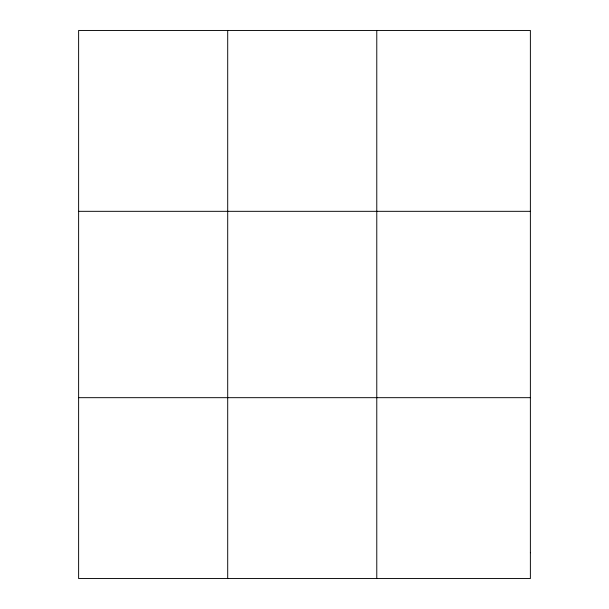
<?xml version="1.0" encoding="UTF-8"?>
<svg xmlns="http://www.w3.org/2000/svg" width="609" height="609" viewBox="0 0 609 609"><rect width="100%" height="100%" fill="white"/><g stroke="black" fill="none" stroke-linecap="round" stroke-linejoin="round"><path stroke-width="0.91" d="M227.705 30.45L227.705 578.55M376.781 30.45L376.781 578.55M78.622 211.323L530.378 211.323M78.622 397.677L530.378 397.677M530.378 552.713L530.378 578.55L78.622 578.55L78.622 30.45L530.378 30.45L530.378 552.713"/></g></svg>
